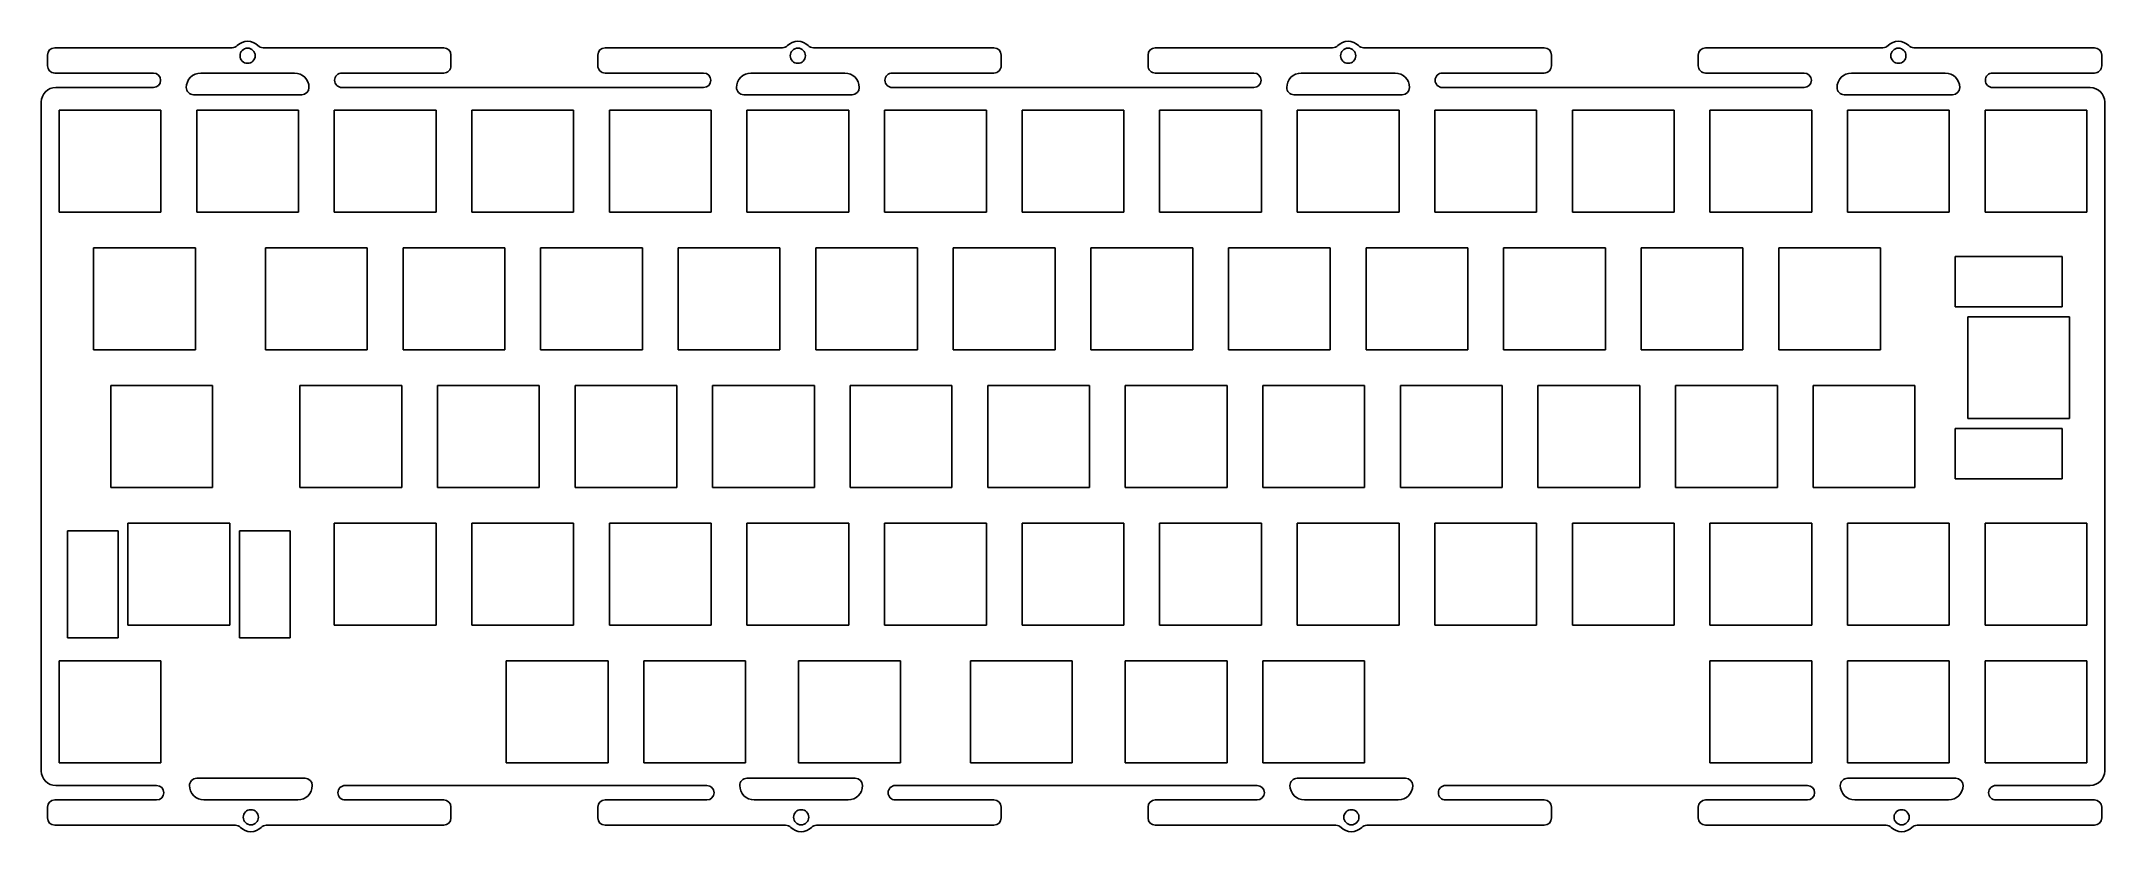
# Model space of a CAD drawing. Extents: x 140 to 425, y -311 to -202.
import ezdxf

# ---------------------------------------------------------------- set-up
doc = ezdxf.new("R2010")
doc.units = 0
doc.layers.add('BLACK', color=7, linetype='CONTINUOUS')

msp = doc.modelspace()

# ---------------------------------------------------------------- linework, layer by layer
at = {"layer": 'BLACK', "linetype": 'CONTINUOUS'}
for p, q in [((165.933, -202.5), (141.368, -202.5)), ((195.232, -202.5), (170.217, -202.5)), ((242.133, -202.5), (217.568, -202.5)), ((271.432, -202.5), (246.417, -202.5)), ((318.333, -202.5), (293.768, -202.5)), ((347.632, -202.5), (322.617, -202.5)), ((394.533, -202.5), (369.968, -202.5)), ((423.832, -202.5), (398.817, -202.5)), ((140.368, -203.5), (140.368, -205)), ((196.232, -205), (196.232, -203.5)), ((216.568, -203.5), (216.568, -205)), ((272.432, -205), (272.432, -203.5)), ((292.768, -203.5), (292.768, -205)), ((348.632, -205), (348.632, -203.5)), ((368.968, -203.5), (368.968, -205)), ((424.832, -205), (424.832, -203.5)), ((141.368, -206), (155.025, -206)), ((155.025, -208), (141.5, -208)), ((156.025, -207), (156.025, -207)), ((159.575, -208), (159.575, -208)), ((161.575, -206), (174.575, -206)), ((176.575, -208), (176.575, -208)), ((180.125, -207), (180.125, -207)), ((181.125, -206), (195.232, -206)), ((231.225, -208), (181.125, -208)), ((217.568, -206), (231.225, -206)), ((232.225, -207), (232.225, -207)), ((235.775, -208), (235.775, -208)), ((237.775, -206), (250.775, -206)), ((252.775, -208), (252.775, -208)), ((256.325, -207), (256.325, -207)), ((257.325, -206), (271.432, -206)), ((307.425, -208), (257.325, -208)), ((293.768, -206), (307.425, -206)), ((308.425, -207), (308.425, -207)), ((311.975, -208), (311.975, -208)), ((313.975, -206), (326.975, -206)), ((328.975, -208), (328.975, -208)), ((332.525, -207), (332.525, -207)), ((333.525, -206), (347.632, -206)), ((383.625, -208), (333.525, -208)), ((369.968, -206), (383.625, -206)), ((384.625, -207), (384.625, -207)), ((388.175, -208), (388.175, -208)), ((390.175, -206), (403.175, -206)), ((405.175, -208), (405.175, -208)), ((408.725, -207), (408.725, -207)), ((409.725, -206), (423.832, -206)), ((423.25, -208), (409.725, -208)), ((139.5, -210), (139.5, -302.59)), ((141.975, -211.145), (156.075, -211.145)), ((141.975, -225.245), (141.975, -211.145)), ((156.075, -211.145), (156.075, -225.245)), ((175.575, -209), (160.575, -209)), ((161.025, -225.245), (161.025, -211.145)), ((161.025, -211.145), (175.125, -211.145)), ((175.125, -211.145), (175.125, -225.245)), ((180.075, -211.145), (194.175, -211.145)), ((180.075, -225.245), (180.075, -211.145)), ((194.175, -211.145), (194.175, -225.245)), ((199.125, -225.245), (199.125, -211.145)), ((199.125, -211.145), (213.225, -211.145)), ((213.225, -211.145), (213.225, -225.245)), ((218.175, -225.245), (218.175, -211.145)), ((218.175, -211.145), (232.275, -211.145)), ((232.275, -211.145), (232.275, -225.245)), ((251.775, -209), (236.775, -209)), ((237.225, -225.245), (237.225, -211.145)), ((237.225, -211.145), (251.325, -211.145)), ((251.325, -211.145), (251.325, -225.245)), ((256.275, -211.145), (270.375, -211.145)), ((256.275, -225.245), (256.275, -211.145)), ((270.375, -211.145), (270.375, -225.245)), ((275.325, -225.245), (275.325, -211.145)), ((275.325, -211.145), (289.425, -211.145)), ((289.425, -211.145), (289.425, -225.245)), ((294.375, -225.245), (294.375, -211.145)), ((294.375, -211.145), (308.475, -211.145)), ((308.475, -211.145), (308.475, -225.245)), ((327.975, -209), (312.975, -209)), ((313.425, -225.245), (313.425, -211.145)), ((313.425, -211.145), (327.525, -211.145)), ((327.525, -211.145), (327.525, -225.245)), ((332.475, -225.245), (332.475, -211.145)), ((332.475, -211.145), (346.575, -211.145)), ((346.575, -211.145), (346.575, -225.245)), ((351.525, -225.245), (351.525, -211.145)), ((351.525, -211.145), (365.625, -211.145)), ((365.625, -211.145), (365.625, -225.245)), ((370.575, -225.245), (370.575, -211.145)), ((370.575, -211.145), (384.675, -211.145)), ((384.675, -211.145), (384.675, -225.245)), ((404.175, -209), (389.175, -209)), ((389.625, -211.145), (403.725, -211.145)), ((389.625, -225.245), (389.625, -211.145)), ((403.725, -211.145), (403.725, -225.245)), ((408.675, -225.245), (408.675, -211.145)), ((408.675, -211.145), (422.775, -211.145)), ((422.775, -211.145), (422.775, -225.245)), ((425.25, -302.59), (425.25, -210)), ((156.075, -225.245), (141.975, -225.245)), ((175.125, -225.245), (161.025, -225.245)), ((194.175, -225.245), (180.075, -225.245)), ((213.225, -225.245), (199.125, -225.245)), ((232.275, -225.245), (218.175, -225.245)), ((251.325, -225.245), (237.225, -225.245)), ((270.375, -225.245), (256.275, -225.245)), ((289.425, -225.245), (275.325, -225.245)), ((308.475, -225.245), (294.375, -225.245)), ((327.525, -225.245), (313.425, -225.245)), ((346.575, -225.245), (332.475, -225.245)), ((365.625, -225.245), (351.525, -225.245)), ((384.675, -225.245), (370.575, -225.245)), ((403.725, -225.245), (389.625, -225.245)), ((422.775, -225.245), (408.675, -225.245)), ((146.738, -230.195), (160.838, -230.195)), ((146.738, -244.295), (146.738, -230.195)), ((160.838, -230.195), (160.838, -244.295)), ((170.55, -244.295), (170.55, -230.195)), ((170.55, -230.195), (184.65, -230.195)), ((184.65, -230.195), (184.65, -244.295)), ((189.6, -244.295), (189.6, -230.195)), ((189.6, -230.195), (203.7, -230.195)), ((203.7, -230.195), (203.7, -244.295)), ((208.65, -230.195), (222.75, -230.195)), ((208.65, -244.295), (208.65, -230.195)), ((222.75, -230.195), (222.75, -244.295)), ((227.7, -244.295), (227.7, -230.195)), ((227.7, -230.195), (241.8, -230.195)), ((241.8, -230.195), (241.8, -244.295)), ((246.75, -230.195), (260.85, -230.195)), ((246.75, -244.295), (246.75, -230.195)), ((260.85, -230.195), (260.85, -244.295)), ((265.8, -230.195), (279.9, -230.195)), ((265.8, -244.295), (265.8, -230.195)), ((279.9, -230.195), (279.9, -244.295)), ((284.85, -230.195), (298.95, -230.195)), ((284.85, -244.295), (284.85, -230.195)), ((298.95, -230.195), (298.95, -244.295)), ((303.9, -230.195), (318, -230.195)), ((303.9, -244.295), (303.9, -230.195)), ((318, -230.195), (318, -244.295)), ((322.95, -244.295), (322.95, -230.195)), ((322.95, -230.195), (337.05, -230.195)), ((337.05, -230.195), (337.05, -244.295)), ((342, -244.295), (342, -230.195)), ((342, -230.195), (356.1, -230.195)), ((356.1, -230.195), (356.1, -244.295)), ((361.05, -244.295), (361.05, -230.195)), ((361.05, -230.195), (375.15, -230.195)), ((375.15, -230.195), (375.15, -244.295)), ((380.1, -244.295), (380.1, -230.195)), ((380.1, -230.195), (394.2, -230.195)), ((394.2, -230.195), (394.2, -244.295)), ((404.544, -231.37), (419.344, -231.37)), ((404.544, -238.37), (404.544, -231.37)), ((419.344, -231.37), (419.344, -238.37)), ((419.344, -238.37), (404.544, -238.37)), ((406.294, -239.72), (420.394, -239.72)), ((406.294, -253.82), (406.294, -239.72)), ((420.394, -239.72), (420.394, -253.82)), ((160.838, -244.295), (146.738, -244.295)), ((184.65, -244.295), (170.55, -244.295)), ((203.7, -244.295), (189.6, -244.295)), ((222.75, -244.295), (208.65, -244.295)), ((241.8, -244.295), (227.7, -244.295)), ((260.85, -244.295), (246.75, -244.295)), ((279.9, -244.295), (265.8, -244.295)), ((298.95, -244.295), (284.85, -244.295)), ((318, -244.295), (303.9, -244.295)), ((337.05, -244.295), (322.95, -244.295)), ((356.1, -244.295), (342, -244.295)), ((375.15, -244.295), (361.05, -244.295)), ((394.2, -244.295), (380.1, -244.295)), ((149.119, -249.245), (163.219, -249.245)), ((149.119, -263.345), (149.119, -249.245)), ((163.219, -249.245), (163.219, -263.345)), ((175.313, -249.245), (189.413, -249.245)), ((175.313, -263.345), (175.313, -249.245)), ((189.413, -249.245), (189.413, -263.345)), ((194.363, -249.245), (208.463, -249.245)), ((194.363, -263.345), (194.363, -249.245)), ((208.463, -249.245), (208.463, -263.345)), ((213.413, -263.345), (213.413, -249.245)), ((213.413, -249.245), (227.513, -249.245)), ((227.513, -249.245), (227.513, -263.345)), ((232.463, -249.245), (246.563, -249.245)), ((232.463, -263.345), (232.463, -249.245)), ((246.563, -249.245), (246.563, -263.345)), ((251.513, -263.345), (251.513, -249.245)), ((251.513, -249.245), (265.613, -249.245)), ((265.613, -249.245), (265.613, -263.345)), ((270.563, -249.245), (284.663, -249.245)), ((270.563, -263.345), (270.563, -249.245)), ((284.663, -249.245), (284.663, -263.345)), ((289.613, -263.345), (289.613, -249.245)), ((289.613, -249.245), (303.713, -249.245)), ((303.713, -249.245), (303.713, -263.345)), ((308.663, -249.245), (322.763, -249.245)), ((308.663, -263.345), (308.663, -249.245)), ((322.763, -249.245), (322.763, -263.345)), ((327.713, -263.345), (327.713, -249.245)), ((327.713, -249.245), (341.813, -249.245)), ((341.813, -249.245), (341.813, -263.345)), ((346.763, -249.245), (360.863, -249.245)), ((346.763, -263.345), (346.763, -249.245)), ((360.863, -249.245), (360.863, -263.345)), ((365.813, -249.245), (379.913, -249.245)), ((365.813, -263.345), (365.813, -249.245)), ((379.913, -249.245), (379.913, -263.345)), ((384.863, -263.345), (384.863, -249.245)), ((384.863, -249.245), (398.963, -249.245)), ((398.963, -249.245), (398.963, -263.345)), ((420.394, -253.82), (406.294, -253.82)), ((404.544, -255.17), (404.544, -262.17)), ((419.344, -255.17), (404.544, -255.17)), ((419.344, -262.17), (419.344, -255.17)), ((404.544, -262.17), (419.344, -262.17)), ((163.219, -263.345), (149.119, -263.345)), ((189.413, -263.345), (175.313, -263.345)), ((208.463, -263.345), (194.363, -263.345)), ((227.513, -263.345), (213.413, -263.345)), ((246.563, -263.345), (232.463, -263.345)), ((265.613, -263.345), (251.513, -263.345)), ((284.663, -263.345), (270.563, -263.345)), ((303.713, -263.345), (289.613, -263.345)), ((322.763, -263.345), (308.663, -263.345)), ((341.813, -263.345), (327.713, -263.345)), ((360.863, -263.345), (346.763, -263.345)), ((379.913, -263.345), (365.813, -263.345)), ((398.963, -263.345), (384.863, -263.345)), ((151.5, -268.295), (165.6, -268.295)), ((151.5, -282.395), (151.5, -268.295)), ((165.6, -268.295), (165.6, -282.395)), ((180.075, -282.395), (180.075, -268.295)), ((180.075, -268.295), (194.175, -268.295)), ((194.175, -268.295), (194.175, -282.395)), ((199.125, -268.295), (213.225, -268.295)), ((199.125, -282.395), (199.125, -268.295)), ((213.225, -268.295), (213.225, -282.395)), ((218.175, -268.295), (232.275, -268.295)), ((218.175, -282.395), (218.175, -268.295)), ((232.275, -268.295), (232.275, -282.395)), ((237.225, -268.295), (251.325, -268.295)), ((237.225, -282.395), (237.225, -268.295)), ((251.325, -268.295), (251.325, -282.395)), ((256.275, -282.395), (256.275, -268.295)), ((256.275, -268.295), (270.375, -268.295)), ((270.375, -268.295), (270.375, -282.395)), ((275.325, -282.395), (275.325, -268.295)), ((275.325, -268.295), (289.425, -268.295)), ((289.425, -268.295), (289.425, -282.395)), ((294.375, -268.295), (308.475, -268.295)), ((294.375, -282.395), (294.375, -268.295)), ((308.475, -268.295), (308.475, -282.395)), ((313.425, -282.395), (313.425, -268.295)), ((313.425, -268.295), (327.525, -268.295)), ((327.525, -268.295), (327.525, -282.395)), ((332.475, -268.295), (346.575, -268.295)), ((332.475, -282.395), (332.475, -268.295)), ((346.575, -268.295), (346.575, -282.395)), ((351.525, -282.395), (351.525, -268.295)), ((351.525, -268.295), (365.625, -268.295)), ((365.625, -268.295), (365.625, -282.395)), ((370.575, -268.295), (384.675, -268.295)), ((370.575, -282.395), (370.575, -268.295)), ((384.675, -268.295), (384.675, -282.395)), ((389.625, -282.395), (389.625, -268.295)), ((389.625, -268.295), (403.725, -268.295)), ((403.725, -268.295), (403.725, -282.395)), ((408.675, -268.295), (422.775, -268.295)), ((408.675, -282.395), (408.675, -268.295)), ((422.775, -268.295), (422.775, -282.395)), ((143.15, -284.145), (143.15, -269.345)), ((143.15, -269.345), (150.15, -269.345)), ((150.15, -269.345), (150.15, -284.145)), ((173.95, -269.345), (166.95, -269.345)), ((166.95, -269.345), (166.95, -284.145)), ((173.95, -284.145), (173.95, -269.345)), ((165.6, -282.395), (151.5, -282.395)), ((194.175, -282.395), (180.075, -282.395)), ((213.225, -282.395), (199.125, -282.395)), ((232.275, -282.395), (218.175, -282.395)), ((251.325, -282.395), (237.225, -282.395)), ((270.375, -282.395), (256.275, -282.395)), ((289.425, -282.395), (275.325, -282.395)), ((308.475, -282.395), (294.375, -282.395)), ((327.525, -282.395), (313.425, -282.395)), ((346.575, -282.395), (332.475, -282.395)), ((365.625, -282.395), (351.525, -282.395)), ((384.675, -282.395), (370.575, -282.395)), ((403.725, -282.395), (389.625, -282.395)), ((422.775, -282.395), (408.675, -282.395)), ((150.15, -284.145), (143.15, -284.145)), ((166.95, -284.145), (173.95, -284.145)), ((141.975, -287.345), (156.075, -287.345)), ((141.975, -301.445), (141.975, -287.345)), ((156.075, -287.345), (156.075, -301.445)), ((203.888, -301.445), (203.888, -287.345)), ((203.888, -287.345), (217.988, -287.345)), ((217.988, -287.345), (217.988, -301.445)), ((222.938, -301.445), (222.938, -287.345)), ((222.938, -287.345), (237.038, -287.345)), ((237.038, -287.345), (237.038, -301.445)), ((244.369, -287.345), (258.469, -287.345)), ((244.369, -301.445), (244.369, -287.345)), ((258.469, -287.345), (258.469, -301.445)), ((268.181, -301.445), (268.181, -287.345)), ((268.181, -287.345), (282.281, -287.345)), ((282.281, -287.345), (282.281, -301.445)), ((289.613, -301.445), (289.613, -287.345)), ((289.613, -287.345), (303.713, -287.345)), ((303.713, -287.345), (303.713, -301.445)), ((308.663, -287.345), (322.763, -287.345)), ((308.663, -301.445), (308.663, -287.345)), ((322.763, -287.345), (322.763, -301.445)), ((370.575, -287.345), (384.675, -287.345)), ((370.575, -301.445), (370.575, -287.345)), ((384.675, -287.345), (384.675, -301.445)), ((389.625, -301.445), (389.625, -287.345)), ((389.625, -287.345), (403.725, -287.345)), ((403.725, -287.345), (403.725, -301.445)), ((408.675, -287.345), (422.775, -287.345)), ((408.675, -301.445), (408.675, -287.345)), ((422.775, -287.345), (422.775, -301.445)), ((156.075, -301.445), (141.975, -301.445)), ((217.988, -301.445), (203.888, -301.445)), ((237.038, -301.445), (222.938, -301.445)), ((258.469, -301.445), (244.369, -301.445)), ((282.281, -301.445), (268.181, -301.445)), ((303.713, -301.445), (289.613, -301.445)), ((322.763, -301.445), (308.663, -301.445)), ((384.675, -301.445), (370.575, -301.445)), ((403.725, -301.445), (389.625, -301.445)), ((422.775, -301.445), (408.675, -301.445)), ((141.5, -304.59), (155.475, -304.59)), ((156.475, -305.59), (156.475, -305.59)), ((160.025, -304.59), (160.025, -304.59)), ((161.025, -303.59), (176.025, -303.59)), ((177.025, -304.59), (177.025, -304.59)), ((180.575, -305.59), (180.575, -305.59)), ((181.575, -304.59), (231.675, -304.59)), ((232.675, -305.59), (232.675, -305.59)), ((236.225, -304.59), (236.225, -304.59)), ((237.225, -303.59), (252.225, -303.59)), ((253.225, -304.59), (253.225, -304.59)), ((256.775, -305.59), (256.775, -305.59)), ((257.775, -304.59), (307.875, -304.59)), ((308.875, -305.59), (308.875, -305.59)), ((312.425, -304.59), (312.425, -304.59)), ((313.425, -303.59), (328.425, -303.59)), ((329.425, -304.59), (329.425, -304.59)), ((332.975, -305.59), (332.975, -305.59)), ((333.975, -304.59), (384.075, -304.59)), ((385.075, -305.59), (385.075, -305.59)), ((388.625, -304.59), (388.625, -304.59)), ((389.625, -303.59), (404.625, -303.59)), ((405.625, -304.59), (405.625, -304.59)), ((409.175, -305.59), (409.175, -305.59)), ((410.175, -304.59), (423.25, -304.59)), ((140.368, -307.59), (140.368, -309.09)), ((155.475, -306.59), (141.368, -306.59)), ((175.025, -306.59), (162.025, -306.59)), ((195.232, -306.59), (181.575, -306.59)), ((196.232, -309.09), (196.232, -307.59)), ((216.568, -307.59), (216.568, -309.09)), ((231.675, -306.59), (217.568, -306.59)), ((251.225, -306.59), (238.225, -306.59)), ((271.432, -306.59), (257.775, -306.59)), ((272.432, -309.09), (272.432, -307.59)), ((292.768, -307.59), (292.768, -309.09)), ((307.875, -306.59), (293.768, -306.59)), ((327.425, -306.59), (314.425, -306.59)), ((347.632, -306.59), (333.975, -306.59)), ((348.632, -309.09), (348.632, -307.59)), ((368.968, -307.59), (368.968, -309.09)), ((384.075, -306.59), (369.968, -306.59)), ((403.625, -306.59), (390.625, -306.59)), ((423.832, -306.59), (410.175, -306.59)), ((424.832, -309.09), (424.832, -307.59)), ((141.368, -310.09), (166.383, -310.09)), ((170.667, -310.09), (195.232, -310.09)), ((217.568, -310.09), (242.583, -310.09)), ((246.867, -310.09), (271.432, -310.09)), ((293.768, -310.09), (318.783, -310.09)), ((323.067, -310.09), (347.632, -310.09)), ((369.968, -310.09), (394.983, -310.09)), ((399.267, -310.09), (423.832, -310.09))]:
    msp.add_line(p, q, dxfattribs=at)
at = {"layer": 'BLACK'}
for centre in [(168.075, -203.6), (244.275, -203.6), (320.475, -203.6), (396.675, -203.6), (168.525, -308.99), (244.725, -308.99), (320.925, -308.99), (397.125, -308.99)]:
    msp.add_circle(centre, 1.05, dxfattribs=at)
for centre, radius, start, end in [((141.368, -203.5), 1, 90.0019, 179.998), ((165.933, -201.5), 1, -89.999, -44.4248), ((168.075, -203.6), 2, 44.427, 135.573), ((170.218, -201.5), 1, -135.576, -90.0014), ((195.232, -203.5), 1, 0.00218, 89.9986), ((217.568, -203.5), 1, 90.0019, 179.998), ((242.133, -201.5), 1, -89.999, -44.4248), ((244.275, -203.6), 2, 44.427, 135.573), ((246.417, -201.5), 1, -135.576, -90.0014), ((271.432, -203.5), 1, 0.00218, 89.9986), ((293.768, -203.5), 1, 90.0019, 179.998), ((318.333, -201.5), 1, -89.999, -44.4248), ((320.475, -203.6), 2, 44.427, 135.573), ((322.618, -201.5), 1, -135.576, -90.0014), ((347.632, -203.5), 1, 0.00218, 89.9986), ((369.968, -203.5), 1, 90.0019, 179.998), ((394.533, -201.5), 1, -89.999, -44.4248), ((396.675, -203.6), 2, 44.427, 135.573), ((398.817, -201.5), 1, -135.576, -90.0014), ((423.832, -203.5), 1, 0.00218, 89.9986), ((141.368, -205), 1, -180.002, -90.0019), ((195.232, -205), 1, -89.9986, 0.00218), ((217.568, -205), 1, -180.002, -90.0019), ((271.432, -205), 1, -89.9986, 0.00218), ((293.768, -205), 1, -180.002, -90.0019), ((347.632, -205), 1, -89.9986, 0.00218), ((369.968, -205), 1, -180.002, -90.0019), ((423.832, -205), 1, -89.9986, 0.00218), ((141.5, -210), 2, 89.9987, 180), ((155.025, -207), 1, 0.00218, 89.9974), ((155.025, -207), 1, -89.9974, 0.00063), ((161.575, -208), 2, 89.9987, 179.999), ((160.575, -208), 1, -180.001, -89.9974), ((174.575, -208), 2, 0.00109, 89.9987), ((175.575, -208), 1, -89.9974, 0.00063), ((181.125, -207), 1, 89.9974, 179.998), ((181.125, -207), 1, -180.001, -89.9974), ((231.225, -207), 1, 0.00218, 89.9974), ((231.225, -207), 1, -89.9974, 0.00063), ((237.775, -208), 2, 89.9987, 179.999), ((236.775, -208), 1, -180.001, -89.9974), ((250.775, -208), 2, 0.00109, 89.9987), ((251.775, -208), 1, -89.9974, 0.00063), ((257.325, -207), 1, 89.9975, 179.998), ((257.325, -207), 1, -180.001, -89.9975), ((307.425, -207), 1, 0.00218, 89.9974), ((307.425, -207), 1, -89.9974, 0.00063), ((313.975, -208), 2, 89.9987, 179.999), ((312.975, -208), 1, -180.001, -89.9974), ((326.975, -208), 2, 0.00109, 89.9987), ((327.975, -208), 1, -89.9974, 0.00063), ((333.525, -207), 1, 89.9974, 179.998), ((333.525, -207), 1, -180.001, -89.9974), ((383.625, -207), 1, 0.00218, 89.9974), ((383.625, -207), 1, -89.9974, 0.00063), ((390.175, -208), 2, 89.9987, 179.999), ((389.175, -208), 1, -180.001, -89.9974), ((403.175, -208), 2, 0.00109, 89.9987), ((404.175, -208), 1, -89.9974, 0.00063), ((409.725, -207), 1, 89.9974, 179.998), ((409.725, -207), 1, -180.001, -89.9974), ((423.25, -210), 2, 0.00032, 89.9987), ((141.5, -302.59), 2, -180, -89.9987), ((423.25, -302.59), 2, -89.9987, 0.00032), ((155.475, -305.59), 1, 0.00063, 89.9974), ((155.475, -305.59), 1, -89.9974, -0.00092), ((161.025, -304.59), 1, 89.9974, 179.999), ((162.025, -304.59), 2, -180, -89.9987), ((175.025, -304.59), 2, -89.9987, -0.00046), ((176.025, -304.59), 1, 0.00063, 89.9974), ((181.575, -305.59), 1, 89.9974, 179.999), ((181.575, -305.59), 1, -179.999, -89.9974), ((231.675, -305.59), 1, 0.00063, 89.9974), ((231.675, -305.59), 1, -89.9974, -0.00092), ((237.225, -304.59), 1, 89.9974, 179.999), ((238.225, -304.59), 2, -180, -89.9987), ((251.225, -304.59), 2, -89.9987, -0.00046), ((252.225, -304.59), 1, 0.00063, 89.9974), ((257.775, -305.59), 1, 89.9974, 179.999), ((257.775, -305.59), 1, -179.999, -89.9974), ((307.875, -305.59), 1, 0.00063, 89.9972), ((307.875, -305.59), 1, -89.9972, -0.00092), ((313.425, -304.59), 1, 89.9974, 179.999), ((314.425, -304.59), 2, -180, -89.9987), ((327.425, -304.59), 2, -89.9987, -0.00046), ((328.425, -304.59), 1, 0.00063, 89.9974), ((333.975, -305.59), 1, 89.9974, 179.999), ((333.975, -305.59), 1, -179.999, -89.9974), ((384.075, -305.59), 1, 0.00063, 89.9974), ((384.075, -305.59), 1, -89.9974, -0.00092), ((389.625, -304.59), 1, 89.9974, 179.999), ((390.625, -304.59), 2, -180, -89.9987), ((403.625, -304.59), 2, -89.9987, -0.00046), ((404.625, -304.59), 1, 0.00063, 89.9974), ((410.175, -305.59), 1, 89.9974, 179.999), ((410.175, -305.59), 1, -179.999, -89.9974), ((141.368, -307.59), 1, -269.998, -179.999), ((195.232, -307.59), 1, -0.00092, 89.9986), ((217.568, -307.59), 1, -269.998, -179.999), ((271.432, -307.59), 1, -0.00092, 89.9986), ((293.768, -307.59), 1, -269.998, -179.999), ((347.632, -307.59), 1, -0.00092, 89.9986), ((369.968, -307.59), 1, -269.998, -179.999), ((423.832, -307.59), 1, -0.00092, 89.9986), ((141.368, -309.09), 1, -179.999, -90.0019), ((166.383, -311.09), 1, 44.4257, 89.999), ((168.525, -308.99), 2, -135.573, -44.427), ((170.667, -311.09), 1, 90.0014, 135.575), ((195.232, -309.09), 1, -89.9986, -0.00092), ((217.568, -309.09), 1, -179.999, -90.0019), ((242.583, -311.09), 1, 44.4257, 89.999), ((244.725, -308.99), 2, -135.573, -44.427), ((246.867, -311.09), 1, 90.0014, 135.575), ((271.432, -309.09), 1, -89.9986, -0.00092), ((293.768, -309.09), 1, -179.999, -90.0019), ((318.783, -311.09), 1, 44.4257, 89.999), ((320.925, -308.99), 2, -135.573, -44.427), ((323.067, -311.09), 1, 90.0014, 135.575), ((347.632, -309.09), 1, -89.9986, -0.00092), ((369.968, -309.09), 1, -179.999, -90.0019), ((394.983, -311.09), 1, 44.4257, 89.999), ((397.125, -308.99), 2, -135.573, -44.427), ((399.267, -311.09), 1, 90.0014, 135.575), ((423.832, -309.09), 1, -89.9986, -0.00092)]:
    msp.add_arc(centre, radius, start, end, dxfattribs=at)

doc.saveas('drawing.dxf')
